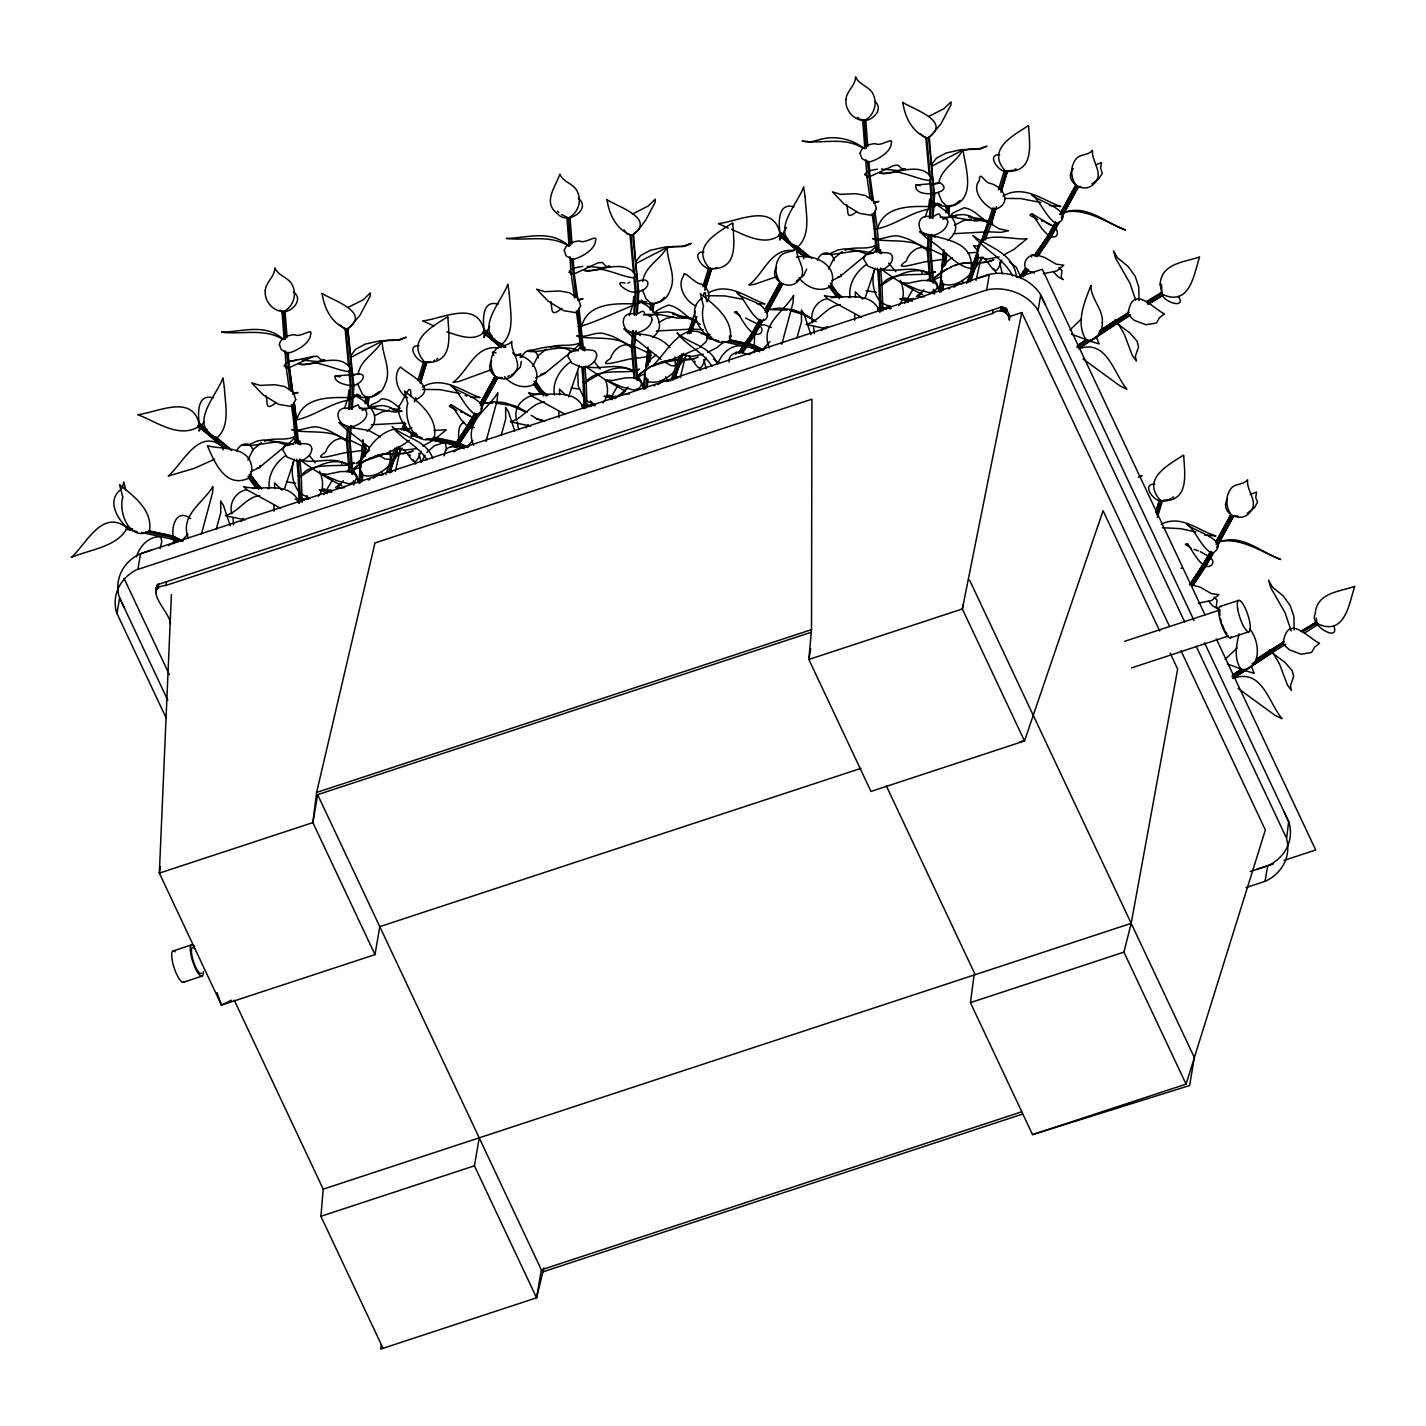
<?xml version="1.0" encoding="UTF-8"?>
<svg xmlns="http://www.w3.org/2000/svg" width="1426" height="1426" viewBox="0 0 1426 1426"><rect width="100%" height="100%" fill="white"/><g stroke="black" fill="none" stroke-linecap="round" stroke-linejoin="round"><path stroke-width="1.5" d="M170.389 623.964C171.334 613.483 140.8 587.672 165.897 585.444L992.532 313.488C999.234 308.283 1008.592 311.135 1009.323 320.155L1009.947 316.429L1005.972 307.98L1007.255 310.155L1004.1 307.713L1000.018 307.267L1002.621 306.643L157.074 584.82L159.498 583.787L156.86 586.442L156.557 590.025L155.719 587.69L156.397 589.116M177.18 541.827L171.512 538.885L172.528 535.962L182.974 541.185M759.773 351.759L752.215 347.855L753.249 344.914L763.694 350.136M1159.712 631.023L1103.082 510.722L1024.51 740.95L870.983 791.448L808.845 659.454L811.519 629.632L811.911 399.191L374.967 542.95L316.608 792.446L312.864 822.624L375.002 954.618L221.476 1005.116L159.338 873.122L171.405 594.482M629.329 315.627L632.823 304.914L633.839 296.43L635.23 297.731M173.58 538.778C170.657 527.62 176.058 507.603 190.727 518.636M458.477 440.171C459.012 434.27 457.247 425.18 464.074 422.292M754.283 347.748L754.443 352.757M233.65 524.715L232.866 517.513M814.371 333.666L813.569 326.465M273.935 505.428L274.024 511.257M558.849 411.704L558.956 417.515M854.637 314.38L854.727 320.208M358.924 482.024L362.97 439.636M363.149 440.741L358.995 483.04M365.252 403.808L365.626 397.284L367.284 397.016L368.657 397.676L368.158 406.392M366.928 403.522L367.284 397.016M367.997 405.162L368.657 397.676M645.782 369.298L648.064 346.999M650.185 310.066L650.559 303.56L652.217 303.275L653.589 303.952L653.09 312.651M651.842 309.798L652.217 303.275M652.93 311.438L653.589 303.952M943.549 250.762L939.627 290.975M943.852 249.693L939.716 291.991M945.973 212.759L946.347 206.253L954.261 204.987L960.144 200.478M947.63 212.492L948.005 205.968M948.7 214.132L949.377 206.645L942.14 205.968L932.996 202.439M948.878 215.344L949.377 206.645M347.57 426.463L346.554 441.472L349.156 471.988M348.728 409.333L350.315 385.769L348.924 370.546M348.461 426.267L347.445 441.276L350.065 472.273M349.62 409.512L351.206 385.555L346.072 329.085L347.837 328.907L353.88 385.715L352.293 409.298M350.243 426.249L349.227 441.258L352.026 474.466M351.402 409.102L352.988 385.537L347.837 328.907M352.899 474.163L350.119 441.436L351.135 426.427M632.645 330.582L631.486 347.73L634.089 378.246M633.804 313.453L635.247 292.027L633.857 276.804M633.536 330.779L632.378 347.534L634.98 378.532M634.534 315.396L636.139 291.831L630.987 235.343L632.752 235.183L638.795 291.991L637.351 313.417M635.176 332.508L634.16 347.891L636.21 330.547M636.317 315.378L637.921 291.795L633.625 235.165M929.859 280.94L927.274 250.423L928.273 235.433M929.431 218.285L931.018 194.72L929.645 179.498M929.164 235.219L928.166 250.227L930.75 280.655M930.322 218.089L931.909 194.506L933.691 194.489L934.583 194.667L932.996 218.249M930.946 235.201L929.948 250.21L932.711 282.829M932.105 218.445L933.691 194.489M933.62 283.114L930.839 250.388L931.838 235.379M383.041 1348.301L320.903 1216.307L323.221 1189.159L234.256 1000.179M742.554 350.422L742.215 352.828M307.089 495.517L306.127 499.653M199.39 426.891L199.105 431.151L200.282 428.424M484.305 333.167L484.02 337.409L485.375 334.237M780.093 235.86L779.808 240.103L781.537 236.27M1139.089 300.494L1138.732 286.911L1135.239 276.359L1128.18 266.555L1117.396 257.696L1113.474 250.762L1115.667 258.266L1129.98 283.293L1135.738 300.155M1294.184 629.935L1293.845 616.371L1290.352 605.818L1283.275 595.997L1272.491 587.155L1268.57 580.222L1270.762 587.708L1285.076 612.752L1291.19 630.987M360.671 482.737L361.741 472.184M363.256 457.425L364.557 444.769L362.596 446.178M362.24 481.418L362.81 474.074M409.244 440.331C394.111 452.416 374.129 457.639 356.233 463.682L364.842 456.088L365.912 445.554L364.557 444.769M643.839 388.282L645.354 373.523M643.928 389.298C644.481 377.213 643.304 361.366 656.495 355.092M645.871 370.314L647.814 351.349L649.472 351.028L650.844 351.812L649.757 362.364M645.586 388.995L646.673 378.443M647.974 365.787L649.472 351.028M647.172 387.676L648.028 379.227M941.374 291.688L942.461 281.136M943.959 266.377L945.26 253.721L943.602 254.024L944.672 255.914L929.645 248.837M942.96 290.369L943.602 284.041M945.545 265.058L946.632 254.505L945.26 253.721M344.557 408.032C349.602 408.727 354.789 406.749 358.211 404.734C358.639 408.923 362.543 408.389 365.43 409.743C371.099 418.442 357.035 426.552 349.495 427.176C339.709 426.695 331.901 410.385 344.557 408.032L347.302 400.207M591.915 402.738L591.041 405.911M887.703 305.431L886.829 308.604M925.135 216.841L928.023 209.159M754.532 334.878L754.318 346.144M341.58 464.306L341.687 463.379M922.283 273.257L921.713 272.206M299.692 444.627L299.87 440.741L297.784 443.86M584.607 350.885L584.803 346.999L582.717 350.119M880.395 253.578L880.573 249.693L879.486 251.208M969.609 580.168L1194.364 1057.557L1189.569 1085.525L1032.549 1134.633L970.411 1002.638L974.118 975.028M400.635 448.031L395.323 471.453M981.338 256.983L976.044 280.405M577.744 370.724L578.19 385.929L584.393 398.638M545.267 372.988L540.9 374.396M704.248 292.49L703.517 295.752M702.305 297.963C687.011 308.426 697.385 327.303 707.956 336.857L705.995 341.848L699.685 347.445M360.386 462.969L360.136 468.477L362.471 475.125C372.774 478.37 382.917 471.899 389.958 464.876M680.255 377.712L685.033 357.873M266.02 395.875C268.213 403.629 264.648 411.062 275.664 403.077M846.723 204.827C848.916 212.581 845.351 220.032 856.366 212.028M166.165 717.991L116.968 613.483L119.624 597.922L167.822 700.326M137.912 569.224L140.568 553.662L989.305 274.434L986.649 289.995L136.183 569.954A45.454 39.607 9.7 0 0 116.362 611.807L116.968 613.483M155.755 592.842L156.86 586.442M156.7 589.384L157.341 585.64M157.306 588.653L157.929 584.927M158.036 588.029L158.66 584.303M165.897 585.444L166.539 581.701M216.324 528.939L220.78 512.611L220.691 501.025L223.508 505.553L230.246 525.855M160.443 866.669L159.338 873.122L312.864 822.624L317.641 794.656L811.519 632.181M375.002 954.618L379.779 926.65L860.983 768.347M501.239 435.197L505.713 418.887L505.624 407.301L508.44 411.811L514.715 430.937M381.312 1344.825L380.582 1349.121L536.568 1297.803L543.894 1267.857M317.641 794.656L541.345 1269.835L536.568 1297.803L474.43 1165.808L479.207 1137.841M797.027 337.891L801.501 321.581L801.412 309.995L804.228 314.504L810.948 334.807M810.681 648.705L808.845 659.454L962.354 608.955L1021.765 312.544L1009.073 316.715M992.532 313.488L993.173 309.763M1000.41 310.904L1001.052 307.178M1001.444 310.939L1002.086 307.214M1002.478 311.135L1003.12 307.392M1003.476 311.456L1004.1 307.713M1004.403 311.902L1005.045 308.159M1005.259 312.454L1005.883 308.729M1005.99 313.132L1006.631 309.389M963.103 604.642L962.354 608.955L1024.51 740.95L1020.125 741.609M1184.739 622.003L1038.075 310.44L1040.73 294.897L1194.043 620.56M1246.039 887.578L1265.04 881.321L1267.696 865.778M1265.04 881.321L1266.787 880.591A45.454 39.607 9.7 0 0 1286.591 838.738L1288.658 821.519L1204.471 642.68M1032.549 1134.633L1186.075 1084.117L1123.92 952.14L1131.175 923.353L1177.662 669.115L1170.104 653.072M347.891 398.656L348.907 390.171L350.315 391.473M928.593 207.608L929.627 199.123L932.105 201.708M1161.566 284.327L1161.887 294.059C1163.331 301.973 1186.646 309.709 1178.518 296.358M446.427 450.135L445.607 443.112L442.541 443.094L434.146 445.892L426.891 452.399M293.453 461.436C290.833 472.077 292.383 484.644 300.03 492.933M874.156 270.387C871.536 281.029 873.086 293.613 880.733 301.884M551.024 301.742C552.201 311.1 550.882 317.142 561.862 308.373M296.02 438.548L295.77 442.559M580.935 344.825L580.685 348.835M642.787 281.528C644.695 266.109 660.577 259.799 667.154 247.072C666.958 261.76 677.029 276.074 669.953 290.637C665.639 303.934 649.044 307.428 638.046 300.209M358.086 374.343C360.35 359.423 375.858 353.327 382.221 340.814C382.025 355.502 392.114 369.797 385.02 384.378C380.706 397.658 364.129 401.169 353.131 393.933M938.789 183.294C941.053 168.375 956.561 162.297 962.924 149.766C965.794 169.088 977.541 202.421 947.702 206.913L941.873 201.583L938.148 192.385M294.451 459.101L284.416 489.082M579.366 365.359L568.546 397.016M875.154 268.052L865.136 298.034M201.494 533.877L212.652 492.398L212.884 486.498C203.544 502.736 179.48 515.232 188.232 537.745M379.441 391.508L372.079 396.588M1239.016 633.928C1236.306 645.532 1233.579 659.329 1241.386 669.614C1262.384 669.988 1259.907 640.274 1249.586 628.955M352.899 471.436L355.074 468.94L360.956 467.371M365.912 445.554L363.951 446.962M647.511 352.436L647.814 351.349M650.844 351.812L648.883 353.22M946.329 255.593L946.632 254.505M247.874 460.063L253.133 449.493L261.493 442.702M532.807 366.322L538.048 355.769L546.425 348.978M828.577 269.015L833.836 258.462L842.196 251.671M485.999 441.543L497.139 400.492L497.817 392.756C488.102 409.084 463.61 422.506 473.628 445.251M781.787 344.236L792.927 303.185L793.587 295.449C783.89 311.777 759.398 325.199 769.416 347.944M417.943 380.35L423.665 361.776L425.251 362.008L426.588 362.739L420.224 383.398M419.547 380.564L425.251 362.008M420.563 381.901L426.588 362.739M414.485 402.007L415.768 397.872M693.678 321.153L692.394 320.297L695.246 311.367M702.875 286.608L708.597 268.035L710.184 268.266L711.503 268.997L705.139 289.674M704.818 285.307L706.726 279.104M704.48 286.822L710.184 268.266M704.854 290.227L711.503 268.997M696.868 316.536L690.844 333.363M992.942 207.875L980.785 243.008M998.378 189.854L1004.367 170.728L1005.972 170.96L1007.291 171.69L1000.927 192.35M994.546 208.071L982.71 242.527M1000.25 189.515L1005.972 170.96M995.526 209.515L991.07 224.025L996.471 206.823M1001.284 190.852L1007.291 171.69M1156.023 511.043L1159.481 500.187L1162.404 501.15L1157.306 517.674M1155.666 512.558L1159.481 500.187M1156.629 514.839L1161.067 500.419M365.626 397.284L366.714 398.888L368.371 398.62M650.559 303.56L650.274 304.487L653.304 304.879M946.044 207.18L946.347 206.253M1186.075 1084.117L1265.361 829.968L1180.995 650.773M385.876 474.591L390.795 459.422L392.4 459.618L393.683 460.473L389.761 472.826M388.496 471.953L396.838 447.604M390.082 471.471L397.801 449.137M670.808 380.849L679.418 355.68M672.769 380.279L681.753 353.862M675.015 377.747L683.464 353.398M674.694 379.084L678.616 366.749L675.407 366.357M966.596 283.542L977.416 252.349M968.521 282.348L970.5 276.127M969.199 280.922L973.102 268.569L971.177 269.051L979.305 247.019M970.803 280.441L978.824 257.411M970.482 281.778L974.386 269.443L973.102 268.569M136.468 556.853C139.516 546.283 148.857 535.944 160.675 536.853L161.833 541.47L160.086 548.529M360.867 461.151L363.648 455.839L369.673 450.099M222.991 449.921L223.615 447.639C199.39 426.089 183.188 463.272 168.215 476.052L194.453 468.298L214.631 459.19M391.758 460.955L390.474 460.099L394.913 448.085M401.562 430.046L404.503 422.043M403.487 429.565L405.697 423.558M398.852 446.463L393.362 461.151M404.77 430.438L406.25 426.427M687.546 333.648L692.715 319.62L695.282 321.331M689.15 333.827L694.319 319.816M803.694 258.89L803.301 255.397L796.474 251.279M979.626 246.341L988.485 222.313L990.09 222.492L991.391 223.365L985.152 240.049M972.782 269.247L978.272 254.559M129.713 529.848C118.536 521.453 105.043 500.241 121.602 489.011M710.415 338.8L708.597 337.623M422.203 460.848L424.966 455.197M717.973 363.541C721.431 353.862 730.486 344.932 741.377 345.805L742.5 349.103M346.964 471.953L347.677 470.17M927.666 280.922L928.379 279.122M520.258 357.534L520.775 353.612L515.517 355.769M332.632 479.724L323.845 494.59M617.565 385.983L609.954 399.387M913.335 288.676L904.565 303.542M782.143 235.04L786.492 227.429M410.991 437.925L412.167 434.164C405.59 426.356 396.784 417.337 398.834 406.196C403.326 402.15 411.383 377.391 410.866 396.66M122.279 487.924L123.812 482.006L125.934 490.401M678.616 366.749L676.69 367.213M988.485 222.313L989.448 223.846M974.386 269.443L972.461 269.906M485.749 333.577L489.688 326.447M423.665 361.776L424.716 363.006M708.597 268.035L709.649 269.264M1004.367 170.728L1007.023 172.189M1114.686 320.44L1115.399 321.67M474.805 412.987L467.425 426.356L453.7 446.338L448.477 447.586L445.678 449.796L444.163 455.91M480.063 403.451L494.822 376.714L497.496 378.157L480.758 409.102M453.825 446.73L473.878 415.269M480.223 403.772L494.822 376.714M476.034 413.558L468.673 426.927L454.947 446.891M480.259 405.929L496.052 377.302M477.425 414.413L474.84 414.324C464.43 406.909 459.921 392.435 450.866 385.43C455.072 392.079 496.088 401.669 477.425 414.413L470.045 427.889L456.32 447.853M481.649 406.838L497.496 378.157M453.575 446.231L457.675 446.481L477.567 414.859M759.719 319.264L752.34 332.632L738.615 352.596M764.835 309.674C759.416 300.298 737.099 298.087 736.743 291.742C745.673 300.351 749.327 313.257 759.755 320.583C766.796 322.722 770.022 313.934 764.835 309.674L779.755 282.972L780.985 283.578L765.174 312.205M738.739 353.006L752.465 333.024L759.862 319.62M765.156 310.048L779.755 282.972M760.967 319.834L753.588 333.185L739.88 353.167M762.357 320.761L742.483 352.311M766.582 313.114L782.411 284.416L779.951 283.221M729.096 362.168C727.884 354.771 736.511 351.135 742.607 352.757L755.085 334.557L763.552 319.21M766.742 313.453L782.411 284.416M1055.507 221.957L1048.128 235.326L1034.403 255.29M1059.714 214.31L1075.525 185.665L1078.199 187.109L1061.461 218.053M1034.527 255.7L1048.253 235.718L1055.65 222.313M1060.944 212.724L1075.525 185.665M1056.755 222.527L1049.376 235.878L1035.65 255.842M1060.962 214.88L1076.755 186.271M1058.145 223.383L1055.543 223.276C1045.151 215.861 1040.623 201.387 1031.568 194.382C1035.793 201.03 1076.79 210.62 1058.145 223.383L1050.748 236.841L1037.023 256.823M1061.301 217.715L1078.199 187.109M1034.42 272.972L1026.987 270.423C1020.356 262.473 1029.394 252.331 1038.378 255.45L1050.873 237.251L1059.34 221.886M1210.603 551.399L1203.223 564.767L1189.516 584.749M1215.879 541.862L1230.638 515.125L1233.312 516.568L1216.574 547.513M1190.87 583.341L1210.763 551.773M1216.039 542.183L1230.638 515.125M1211.85 551.969L1204.489 565.338L1190.763 585.302M1216.075 544.34L1231.868 515.713M1213.241 552.825L1210.638 552.735C1200.246 545.32 1195.737 530.846 1186.682 523.841C1190.888 530.49 1231.904 540.08 1213.241 552.825L1205.861 566.3L1192.136 586.264M1217.465 545.249L1233.312 516.568M1193.491 584.856L1213.383 553.27M638.01 377.017L644.873 373.79M933.78 279.71L941.677 276.323M421.044 451.293C414.289 469.225 413.736 460.687 403.736 449.529M705.977 357.552C699.203 375.484 698.669 366.963 688.651 355.787M1001.747 260.245C994.992 278.177 994.457 269.657 984.439 258.48M201.708 425.483L203.811 421.793M224.007 448.103L198.071 425.982L200.406 424.11L207.233 429.743M500.437 347.356L483.004 332.24L485.321 330.369L492.148 336.001M801.323 254.256L778.774 234.934L781.109 233.062L787.936 238.695M491.631 360.725C483.182 373.79 504.715 385.68 513.699 374.289C524.073 363.808 510.187 352.757 511.827 341.367C507.3 347.142 498.565 344.45 494.679 350.867C489.011 358.835 490.188 370.154 496.266 377.551L502.202 377.551M776.564 266.983C768.097 280.049 789.648 291.938 798.631 280.548C808.988 270.067 795.102 259.015 796.742 247.625C792.214 253.418 783.498 250.709 779.594 257.126C773.944 265.111 775.12 276.412 781.181 283.81L783.159 283.952M1227.447 499.136C1218.998 512.201 1240.531 524.091 1249.515 512.7C1259.889 502.219 1246.003 491.168 1247.643 479.778C1243.115 485.553 1234.381 482.861 1230.478 489.278C1224.827 497.246 1226.003 508.565 1232.082 515.962L1238 515.962M241.119 521.613L243.293 518.404M526.034 427.871L528.208 424.663M821.822 330.565L823.996 327.356M128.215 528.226L126.379 529.224L127.128 526.247L128.108 526.568M420.884 437.657L411.294 435.5L412.061 432.506L416.374 433.433M412.274 435.821L413.148 434.502M708.936 337.196L707.082 338.176L706.975 336.518L708.811 335.538M343.185 480.74L337.16 488.672M628.117 387.016L622.092 394.931M707.1 301.813C711.61 295.859 707.367 287.41 701.592 284.024C696.512 285.503 682.858 268.427 683.714 275.575C676.566 285.824 684.908 300.708 695.763 306.02M923.888 289.71L917.881 297.624M295.984 436.712L288.355 443.914M580.917 342.971L573.27 350.19M747.474 342.668L749.969 339.031M747.598 343.078L750.094 339.441M1019.43 277.072L1025.668 267.999M1019.554 277.482L1025.793 268.391M1020.677 277.642L1026.916 268.551M1047.13 240.317L1049.625 236.68M1023.298 276.787L1028.289 269.532M1024.67 275.378L1028.413 269.924M686.476 355.377L677.279 368.817M373.149 478.263L377.444 475.018L382.952 475.036M658.063 384.539L662.377 381.277L669.774 380.706M953.851 287.232L957.702 284.13L963.548 283.257M1161.245 292.526L1162.547 295.592L1161.245 292.526L1146.058 301.759M1315.948 622.52C1318.8 621.932 1317.642 627.707 1315.948 622.52L1302.615 630.613M364.842 456.088C371.829 438.905 395.519 418.371 412.809 434.93M318.337 496.212C324.468 489.261 323.078 479.118 319.567 471.293M141.424 532.451L172.528 539.224L173.544 537.941L173.544 536.301L149.748 531.203M433.682 437.14L458.477 442.559L456.445 443.522L432.738 438.442M722.126 341.402L753.231 348.194L754.247 346.892M236.698 451.222C239.818 442.88 250.53 440.42 252.99 450.527M521.631 357.48C525 348.158 536.443 347.356 538.351 357.908M817.419 260.174C820.788 250.851 832.231 250.049 834.139 260.601M402.346 448.12L393.059 461.757M983.067 257.09L971.569 273.026M769.987 341.527L762.072 350.154M876.134 246.484L869.058 252.865M368.247 479.974L369.994 479.475M627.868 283.132L629.775 282.223M948.95 288.943L950.251 287.66M1073.261 168.553C1062.958 180.389 1083.207 194.863 1093.332 184.293C1105.346 174.168 1091.175 161.94 1092.53 150.318C1088.002 156.094 1079.268 153.402 1075.382 159.819C1069.732 167.787 1070.89 179.106 1076.969 186.503L1080.926 186.628M498.191 304.166C481.239 299.282 482.861 321.527 484.394 331.866C474.323 342.276 458.406 335.573 446.748 331.795M1100.64 330.458L1115.702 320.244L1116.879 321.171L1124.383 334.468L1132.351 355.591L1136.397 361.081L1135.346 356.161L1138.536 347.106L1137.146 341.331L1129.98 333.007L1116.576 323.078M1130.747 314.665L1080.641 347.32M1255.736 659.899L1284.095 641.611M1256.288 659.293L1270.816 649.703L1271.974 650.63L1272.045 652.805L1233.936 677.974M187.911 534.215L181.369 541.185M472.844 440.491L466.284 447.461M618.848 395.555L625.158 389.993M602.824 402.934C608.742 396.767 608.421 387.248 605.355 379.815L585.213 366.268C601.13 371.116 619.294 360.582 633.625 372.293M898.612 305.627C905.207 298.747 903.888 288.23 900.269 280.245M390.849 464.074L392.364 462.541M729.381 338.372L731.199 336.055L729.167 336.251M970.66 273.828C963.62 280.851 953.477 287.321 943.174 284.077C937.096 274.683 943.156 262.562 952.283 257.785M335.573 487.567L340.226 483.735M916.294 296.519L920.946 292.686M435.09 438.976L446.285 429.796L433.95 430.492M674.177 371.829C667.243 378.532 657.333 384.539 647.386 381.384L645.372 376.517M198.446 426.748C178.82 438.727 156.183 421.597 137.769 414.663C157.769 412.453 193.366 392.863 199.48 425.59C197.947 415.269 196.307 393.006 213.276 397.907M779.149 235.718C764.479 246.003 745.513 235.522 731.288 229.158M349.994 326.911L360.101 315.093L370.243 295.913L370.332 292.954L363.238 299.781L348.158 307.374M930.697 135.88L940.821 124.044L950.964 104.864L951.035 101.906L943.941 108.733L928.879 116.326M653.696 385.59L654.926 385.751M652.645 337.356C669.222 324.754 652.395 305.77 638.153 301.296M349.477 327.303L346.946 329.067L344.236 328.604L339.638 324.807M930.18 136.254L927.649 138.037L924.939 137.556L920.358 133.759M268.035 488.672L269.425 487.639M848.737 297.642L850.128 296.59M285.164 446.16L259.122 467.71L250.673 471.667M865.867 255.129L839.825 276.662L832.035 280.53M285.735 455.554C275.218 462.701 267.197 475.66 269.461 488.69M570.667 361.812C560.133 368.96 552.129 381.918 554.393 394.949M866.455 264.505C855.921 271.653 847.9 284.612 850.163 297.642M434.342 439.636L422.862 446.088M168.696 545.605L170.425 544.375M453.628 451.882L458.994 448.62M658.669 322.615L665.568 318.675L673.428 316.536M749.399 354.575L751.128 353.327M954.457 225.308L963.21 220.673L971.48 218.998M390.884 472.469L391.936 471.739M675.817 378.728L678.259 377.302M632.413 214.096L648.17 206.039L655.247 199.212L655.176 202.189L645.889 219.836L637.868 230.584L631.861 235.343L626.905 233.775L624.125 229.942M571.701 351.313L544.037 373.986L535.588 377.926M436.623 359.245L437.8 358.443M1172.439 497.656L1173.616 496.854M933.477 207.34L936.472 205.023L932.96 206.182M1077.593 345.413L1086.665 339.424M1099.375 331.028L1115.702 320.244M1077.04 346.037L1086.113 340.048M1076.933 347.552L1087.824 340.351M1098.715 333.167L1128.233 314.273M1079.375 347.908L1117.485 322.722M1232.688 674.872L1241.761 668.883M1232.135 675.496L1241.226 669.489M1232.046 677.011L1242.937 669.81M1252.01 663.821L1283.329 643.714M1238.748 672.822L1242.385 670.434M1232.67 678.562L1272.598 652.181M374.842 415.572L382.507 411.722L389.405 410.135M367.195 431.418C385.145 418.353 367.534 400.314 353.22 395.038M947.898 240.37C966.899 225.361 946.704 210.121 933.05 202.884M1115.168 320.85L1128.982 312.151M1147.146 302.758L1162.279 293.542M1147.787 304.291L1162.939 295.075M1128.34 316.412L1116.932 323.346L1115.774 322.419M1149.249 303.685L1162.547 295.592M1301.172 631.219L1316.341 621.986M1270.263 650.309L1283.596 642.199M1302.259 632.199L1317.392 622.984M1285.842 644.124L1272.045 652.805L1270.887 651.86M1304.344 633.144L1318.052 624.517M512.843 374.147L520.312 367.213L521.31 361.331M225.397 515.463C238.891 512.326 245.468 497.211 259.621 495.642M1070.053 329.941L1081.496 318.782M1225.148 659.4L1237.037 648.064M365.912 460.206L352.525 469.653L360.956 462.987L370.386 458.085M650.844 366.464L637.44 375.911L645.871 369.245L655.3 364.343M946.614 269.157L933.228 278.605L941.659 271.938L951.089 267.036M285.949 362.881L284.041 366.09L287.66 367.748M570.881 269.14L568.974 272.348L572.575 274.006M171.12 543.93L183.223 540.115M751.823 352.882L758.65 349.923L764.799 349.031M511.328 374.949L512.237 374.432M796.243 281.207L803.622 275.557L806.688 269.051M1092.031 183.901L1098.377 179.337L1102.334 173.384L1100.64 168.108L1101.478 162.582L1096.22 164.739M1247.126 513.36L1254.506 507.709L1257.589 501.988L1255.753 497.567L1256.591 492.023L1250.228 494.501M724.283 341.545L716.904 347.587L707.777 352.347M351.152 399.262L355.769 396.071L352.258 397.212M1139.713 477.122L1142.101 475.624L1138.394 477.211M404.111 430.581L411.918 427.818M867.792 171.227L864.584 174.56L867.65 176.574M698.08 348.443L675.247 358.407L654.552 364.682M360.386 395.751L356.732 394.182M941.089 204.702L937.452 203.134M231.369 1000.214L221.476 1005.116L217.019 992.656M433.843 360.618L434.841 360.136M1014.546 169.569L1016.025 168.892M697.278 357.427L698.08 357.035C685.942 363.256 671.61 357.124 659.168 362.935M1169.659 499.029L1171.12 498.351M411.544 451.561L413.148 450.776C401.437 456.855 387.605 450.919 375.537 456.302M491.31 369.69L458.566 381.633L453.147 382.311C468.227 371.17 475.018 344.468 498.351 347.997M1078.733 348.764C1106.986 338.657 1113.795 373.665 1126.897 389.191L1120.212 386.072L1083.029 358.942M1233.847 678.223C1262.099 668.117 1268.89 703.125 1281.992 718.651L1275.307 715.531L1238.125 688.401M578.421 299.656L583.056 298.729L578.083 300.458M422.292 387.088C442.826 375.056 461.81 391.241 480.116 397.551L470.509 397.052M1003.013 196.057C1023.547 184.007 1042.531 200.193 1060.819 206.52L1049.376 205.522M1003.565 255.04L1013.939 249.425L1026.987 238.748C1011.248 240.655 971.445 226.574 978.325 257.446L987.505 259.104L999.091 256.947M295.788 435.857C286.127 441.828 274.452 436.659 264.452 441.276M876.491 244.809C866.848 250.798 855.154 245.611 845.155 250.227M353.666 385.287C358.817 385.394 368.942 374.824 359.37 373.969L335.199 376.072C333.417 382.507 346.714 385.252 351.901 385.84M638.581 291.564C650.88 289.425 651.522 274.897 637.351 281.778M915.902 185.023C913.103 200.032 957.096 193.205 940.09 182.92L915.902 185.023L920.394 185.576M708.722 292.722C729.025 281.617 747.064 297.998 765.031 303.827L757.295 303.702M978.254 278.07L991.177 273.988A45.454 39.607 9.7 0 1 1039.804 293.328L1045.383 304.772M351.794 375.751L355.234 374.681M759.274 325.217L764.479 324.772L771.43 327.588M288.854 367.819L313.221 356.518L317.285 356.215L321.545 360.297L324.914 359.958L317.232 361.527L302.294 360.101M573.787 274.077L598.154 262.776L602.2 262.473L606.478 266.555L609.829 266.234L602.164 267.803L587.209 266.359M869.575 176.771L893.924 165.469L897.988 165.166L902.266 169.248L905.617 168.928L897.934 170.496L881.375 169.07M369.619 458.406L374.985 456.338M459.921 448.227L469.011 446.338M954.707 265.664C967.149 259.514 981.623 265.806 993.869 259.728C980.161 265.985 963.923 259.532 950.34 267.375M1161.245 524.215C1181.263 514.162 1198.286 530.65 1215.932 535.962L1204.471 534.982M349.477 399.993C330.618 402.845 314.879 415.911 296.822 419.779C302.865 396.25 331.402 397.105 350.475 397.729M930.18 208.962C911.339 211.797 895.581 224.862 877.543 228.748C883.567 205.201 912.105 206.057 931.178 206.681M777.223 276.501L754.354 284.327L748.935 285.004C764.015 273.863 770.806 247.161 794.122 250.691M933.139 184.471L940.09 182.92M648.973 315.841L660.684 312.365L667.956 311.848L673.856 313.132L681.61 317.624L687.011 317.445L677.867 318.176L661.521 314.914L647.315 314.38M350.903 464.395L354.628 462.933L351.17 464.074M635.818 370.671L639.561 369.191L636.085 370.35M931.606 273.364L935.331 271.885L931.873 273.043M703.303 354.254L691.717 356.411L682.537 354.753M362.151 410.225L375.751 406.107L383.041 405.572L388.924 406.856L396.678 411.365L402.079 411.169L394.717 412.043L371.491 408.121L359.548 408.478M942.853 219.176L956.472 215.059L963.744 214.542L969.644 215.825L977.398 220.317L982.799 220.139L975.42 220.994L952.212 217.091L940.251 217.447M507.906 376.286L509.67 375.68M572.521 268.284L582.717 266.395M637.19 303.488L640.684 302.33C621.362 309.816 601.398 319.674 581.755 326.055C587.779 302.508 616.317 303.364 635.39 303.988M550.418 347.142C560.454 343.363 571.826 347.677 581.434 342.008M1016.916 277.553L1042.281 269.211L1205.006 614.856M316.608 792.446L811.519 629.632M172.992 950.982L191.637 944.85M1219.979 606.549L1238.606 600.417M1124.668 641.308L1219.693 610.061M1131.442 667.938L1228.57 635.978M183.366 982.282L202.011 976.15M1230.353 637.85L1248.998 631.718M1250.317 871.5L1273.454 863.889M1284.006 860.413L1315.699 849.985L1216.36 638.973M323.221 1189.159L1131.175 923.353M320.903 1216.307L474.43 1165.808M970.411 1002.638L1123.92 952.14M541.345 1269.835L1021.462 1111.888M542.379 1272.045L1022.495 1114.098M869.076 170.71L877.329 169.195M288.373 361.758L313.221 356.518M694.765 358.514C680.059 359.673 665.692 360.618 652.003 366.375C667.243 353.006 682.626 317.214 707.956 336.857M409.832 452.256C398.228 455.482 385.573 451.329 374.236 456.659M294.594 392.988L298.123 392.471L293.15 394.182M414.306 400.314C440.598 388.389 409.601 375.644 400.563 366.999C393.006 373.63 395.982 391.437 407.462 397.658M879.86 312.49L878.897 284.808L881.963 284.612L880.537 285.735M584.072 408.567L583.109 382.115L586.175 381.918L584.749 383.041M299.157 503.538L298.194 475.856L301.26 475.66L299.816 476.765M1012.959 170.175L1005.704 171.459C997.861 171.405 986.311 154.044 999.644 154.721M715.478 267.981L717.171 267.5M946.204 258.748L946.098 257.072M1168.054 499.635L1160.8 500.918C1152.957 500.865 1141.424 483.503 1154.757 484.18M945.991 258.872L944.44 259.175M827.383 298.658C816.528 300.547 809.237 312.258 812.535 322.811M649.525 356.375L651.129 355.466L649.418 353.684M364.593 450.099L366.197 449.19L364.503 447.407M246.68 489.706C235.807 491.578 228.534 503.307 231.832 513.859M616.014 396.161L610.168 397.07L604.054 396.178L606.228 397.373L608.777 395.127L616.495 397.854M331.099 489.884L325.235 490.811L319.121 489.92L321.296 491.097L323.862 488.851L331.581 491.578M876.206 252.598L874.245 228.98L877.311 228.641L875.849 229.533M580.311 348.318L578.457 326.287L581.576 326.429M295.503 443.646L293.542 420.028L296.644 420.171L294.219 402.685M874.815 202.082L878.844 201.422L873.871 203.152M483.467 333.345L484.858 332.971M865.707 159.748L867.008 177.02L870.003 176.218L873.71 202.902M868.559 177.091L870.056 176.699L868.88 161.174M572.771 274.398L571.166 273.845L574.232 273.525L577.869 299.727M287.856 368.14L286.252 367.587L289.3 367.248L292.954 393.469M416.588 448.62L404.824 450.117L397.622 448.495L396.963 447.051M151.619 550.026L138.839 554.411A45.454 39.607 9.7 0 0 119.018 596.264L124.276 607.815M1256.645 869.414L1269.443 865.029A45.454 39.607 9.7 0 0 1289.247 823.176L1284.006 811.626M913.371 298.426L907.31 299.745L899.842 298.872L902.016 300.066L904.565 297.82L912.284 300.547M617.583 395.751L622.77 394.646M370.493 397.088L366.999 397.961L362.418 394.182L357.427 383.434M986.649 289.995L988.521 289.549A45.454 39.607 9.7 0 1 1037.148 308.889L1038.075 310.44M931.909 194.506L931.018 194.72L931.909 194.899L926.775 138.037L928.54 137.876L934.583 194.667L933.691 194.881L929.413 137.859M635.247 292.027L638.795 291.991L637.921 292.187M352.988 385.929L353.88 385.715L350.315 385.769L351.206 385.947M927.72 250.085C913.014 236.627 885.51 243.365 872.534 238.552C882.248 241.386 891.482 233.008 901.375 236.876C911.071 239.122 919.324 244.933 927.417 250.441L930.839 250.388M633.91 358.621C630.203 357.587 592.414 370.421 610.471 358.479C613.412 349.406 622.342 342.097 632.181 345.645M348.978 452.363C345.27 451.329 307.499 464.145 325.538 452.202C328.497 443.147 337.409 435.821 347.267 439.368M430.545 361.705L424.984 362.507C417.158 362.454 405.608 345.092 418.941 345.769M929.805 273.845C915.67 275.717 888.915 271.51 882.017 285.057C896.116 275.058 913.282 266.109 930.501 273.222M634.035 371.152C618.795 372.97 595.373 368.71 585.783 382.293C599.811 373.826 616.406 362.614 633.358 370.582M349.103 464.894C334.932 466.765 308.23 462.541 301.314 476.106C315.039 466.926 331.688 456.641 348.425 464.323M842.035 296.911L838.631 294.077L836.099 295.77L838.096 296.626M547.958 395.644L542.843 391.384L540.329 393.077L540.81 394.218L533.431 383.844M248.498 477.585L255.878 487.942L257.393 487.656L257.928 485.107L250.53 474.751M831.251 297.749L838.381 297.107M290.441 361.099L296.608 360.243M474.323 427.586L469.493 427.444M864.887 148.946L862.73 120.568L865.796 120.337L864.316 120.907M569.099 246.252L566.942 217.875L570.043 217.946M284.13 339.602L282.027 311.617L285.129 311.67M840.324 304.594C826.171 306.162 819.594 321.296 806.1 324.415L826.207 328.8M544.554 401.9C530.383 403.469 523.823 418.602 510.312 421.722L530.436 426.124M925.884 138.197L926.775 138.037L925.884 138.197L929.235 175.148M633.465 272.455L630.096 235.504L630.987 235.343M348.532 366.197L345.163 329.228L346.072 329.085M347.819 329.067L348.71 328.907M648.438 356.5L635.194 358.461M928.807 261.493C925.064 260.459 888.38 273.043 906.259 261.154C909.2 252.099 918.112 244.791 927.97 248.32M918.558 297.339L924.654 296.626M337.855 488.387L344.7 487.603M295.022 499.243L300.244 498.601M930.982 261.136L943.388 259.336M350.279 452.185L362.685 450.366M713.053 268.409L709.916 268.765C702.073 268.712 690.523 251.368 703.874 252.028M252.491 488.441L257.678 488.155M646.424 314.486L643.34 314.896M359.37 373.969L356.91 374.254M587.423 406.642L590.917 406.321M302.508 500.383L304.291 500.187M877.525 307.891L880.947 307.57M581.755 405.198L584.179 404.931M977.149 252.402L967.737 252.937M541.31 394.253C527.424 393.54 511.952 404.984 516.747 420.117M889.753 308.747L890.662 308.676M629.615 393.879L625.408 394.218M886.687 308.996L877.721 309.727M912.426 301.118L903.121 299.317L908.112 302.401M331.723 492.166L322.419 490.348L327.41 493.449M953.263 233.739L985.544 231.903M866.135 290.654L876.42 292.294M837.757 277.179L840.966 276.288L840.752 274.416M257.054 468.209L260.263 467.336L260.049 465.464M585.569 406.856L582.539 406.98M300.654 500.579L297.624 500.722M1004.457 198.374L1020.642 198.588L1040.802 202.528M701.093 333.613L710.059 334.486M1180.995 568.225L1182.101 568.208M973.744 218.891L987.862 222.064M677.956 316.198L692.091 319.371M393.023 409.939L399.601 410.563M689.756 329.21L656.245 331.028M404.824 422.952L371.313 424.77M335.199 376.072L340.119 376.767M637.832 380.439L635.051 347.694L631.486 347.73L632.378 347.908M1162.493 527.709L1180.692 528.672L1195.915 531.987M707.421 295.681L724.871 295.913L742.803 299.282M422.506 389.423L439.939 389.637L460.099 393.576M571.22 387.908L579.58 389.155M286.305 481.649L295.699 483.343M793.979 206.859C777.01 201.975 778.649 224.221 780.182 234.559C774.068 201.815 738.49 221.404 718.472 223.615L728.24 228.16M1043.262 273.703L1056.648 270.993L1063.796 265.2L1056.31 264.202L1044.866 257.571L1038.378 255.45M1198.375 603.162L1211.761 600.453L1218.891 594.66L1211.423 593.644L1199.979 587.031L1190.229 584.624M568.528 218.214L566.942 217.875M882.409 307.517L890.947 308.39M283.614 311.938L282.027 311.617M586.621 404.824L595.159 405.697M301.688 498.547L308.925 499.153M987.897 231.796L1000.927 232.349L1008.556 230.762L999.038 228.784L990.197 223.365M692.109 329.103L703.232 329.673M492.79 403.13L484.074 403.291L494.572 401.758L504.269 402.649L517.103 406.677L527.174 412.292M615.176 398.549L607.333 396.624L612.324 399.708M576.336 310.993L578.51 326.768L580.061 326.839M291.403 404.734L293.578 420.51L295.146 420.581M513.841 354.468C528.101 354.504 542.219 369.762 534.91 383.861C524.697 389.975 511.667 385.305 504.537 376.642M495.678 403.148L510.348 405.358L526.123 412.114M828.078 327.178L826.135 326.661M390.082 408.228L398.799 409.565M635.907 333.844C648.402 334.272 661.646 337.57 669.953 347.623M350.992 427.586L368.674 430.42L380.403 436.944M968.486 216.859L982.354 219.105L990.446 221.975M672.715 314.166L693.499 318.693M695.496 321.492L696.851 321.403L696.12 320.208M789.523 310.387L804.424 314.861L815.262 321.189M787.116 310.03L769.006 309.549L779.487 308.016L793.997 310.03L804.193 313.934L816.189 321.616M1050.196 236.395C1060.748 239.835 1058.448 226.966 1050.944 225.041L1032.05 213.811C1026.845 215.29 1032.709 216.11 1037.611 219.551M1205.309 565.855C1211.209 568.724 1216.039 561.737 1210.389 557.869M245.504 519.848L226.146 515.945M1114.758 320.28L1116.148 321.296M634.891 291.884C629.472 294.273 610.845 280.031 625.051 283.025M350.119 441.436L346.554 441.472L347.445 441.65M796.403 257.143C813.676 253.008 840.003 265.575 830.681 286.555C819.825 293.043 806.1 287.375 799.113 277.856M646.834 301.777L642.948 301.492M729.452 339.834L753.249 344.914L762.678 349.798M730.451 340.154L754.265 345.252M706.975 336.518L711.271 337.445M728.526 341.135L752.215 346.215L759.773 350.119M707.082 338.176L718.811 340.814M411.187 433.843L417.658 435.215M411.294 435.5L422.043 437.8M426.338 438.709L456.445 445.162L462.095 448.085M427.337 439.048L455.304 445.037M148.75 530.864L172.528 535.962L181.975 540.846M126.254 527.567L132.725 528.957M145.648 531.72L171.512 537.263L179.07 541.167M126.379 529.224L137.128 531.524M755.334 333.844C761.199 336.251 764.586 329.067 759.505 325.734M742.607 352.757L747.741 354.308M457.675 446.481L464.163 448.62M978.717 246.466L973.423 245.646L977.773 250.887M956.596 216.092C943.192 215.308 960.108 210.335 963.887 207.768C973.94 209.069 980.553 217.946 988.575 223.258M375.894 407.141C363.291 404.877 377.943 404.235 380.938 399.084C388.532 397.801 394.592 404.093 400.153 408.228M890.484 307.214L881.625 302.722M594.695 404.521L587.423 401.259M309.781 498.262L300.904 493.77M634.017 333.452L623.786 328.818L633.144 337.463M349.085 427.176L338.853 422.559L348.211 431.205M496.07 352.917L492.38 352.097L493.842 355.324M473.004 417.996L451.347 404.859C446.017 406.66 452.309 406.909 456.908 410.599M1194.15 549.438L1195.612 549.901M571.345 351.295C556.586 342.846 542.433 347.819 528.066 351.277C540.668 353.666 562.717 342.953 578.528 350.76M434.021 325.984L422.684 320.921C442.702 318.711 478.298 299.121 484.394 331.866M1227.394 663.963L1241.458 669.133M752.215 347.855L753.231 348.194M171.512 538.885L172.528 539.224M739.328 352.739L736.03 352.204L735.834 354.254M412.061 432.506L413.041 432.844M1041.426 220.745L1043.333 221.387M745.638 318.051L757.919 324.255M1196.521 550.186L1198.428 550.846M460.705 411.775L462.612 412.435M1089.321 340.974L1099.125 343.88L1096.095 336.5M1244.417 670.416L1254.22 673.339L1251.19 665.96M633.875 346.144L647.921 352.757M350.689 440.491L363.006 446.481M465.036 395.287L466.837 395.982M873.158 252.972L858.915 250.602L832.249 254.452L822.873 253.65L828.987 254.06L838.042 249.942L844.673 248.873L856.83 250.584L868.381 254.488M990.214 223.846L992.621 224.096L991.908 222.902M1071.229 334.094L1086.362 339.673M693.838 320.975C685.264 316.18 678.865 306.768 668.669 305.128C666.53 305.307 649.4 313.524 657.903 312.526M287.66 445.536L276.127 441.632L263.97 439.921L257.322 440.99L248.284 445.09L242.17 444.698L251.546 445.5L278.213 441.65L293.613 444.502M860.662 119.178L864.281 120.604C873.051 120.497 883.799 108.929 875.101 101.692M279.959 310.208L283.578 311.652C292.918 311.848 303.685 298.444 293.382 292.116M283.097 339.441C264.113 327.748 241.743 334.807 221.493 332.187C242.206 331.937 264.897 322.846 283.15 339.228M1045.187 222.206L1050.944 225.041M1200.3 551.666L1208.82 556.407M464.484 413.255L470.241 416.089M922.586 294.505C907.916 287.464 893.87 278.551 881.001 268.961C897.364 273.721 916.312 263.026 930.697 275.878M341.884 485.535C327.214 478.512 313.15 469.6 300.298 459.992C316.643 464.769 335.609 454.074 349.976 466.926M536.265 418.763L544.91 421.098L537.673 419.208L531.256 415.358M565.266 414.378L532.397 396.392L528.654 392.863C546.8 397.783 573.787 386.161 583.983 408.478M740.504 316.358C735.442 312.062 731.948 312.151 736.743 311.617C741.77 319.067 745.816 327.499 752.981 333.31M1191.387 548.511C1186.325 544.215 1182.831 544.304 1187.626 543.752C1192.671 551.22 1196.699 559.634 1203.883 565.445M625.408 391.205L605.319 379.833M1077.183 186.753L1078.412 187.341M1232.278 516.194L1233.508 516.8M496.48 377.783L497.71 378.389M460.366 443.539L467.906 447.461M457.461 442.22L466.89 447.122M458.334 444.502L463.985 447.425M568.528 245.949C549.438 234.06 526.836 240.994 506.408 238.445C527.46 237.999 550.579 229.158 568.849 246.092M861.429 317.267L828.185 299.086L824.442 295.556C842.588 300.476 869.575 288.854 879.771 311.171M280.708 508.316L247.482 490.134L243.721 486.605C261.885 491.507 288.854 479.902 299.05 502.219M1036.256 255.949L1031.943 254.844L1031.622 256.947M455.554 446.998L451.775 445.839L450.598 446.98M1058.93 267.625L1061.96 270.655L1061.14 277.286L1063.172 279.639L1057.771 276.555L1053.582 271.849M1214.025 597.084L1217.073 600.114L1216.253 606.745L1218.285 609.098L1212.866 606.014L1208.695 601.309M1159.213 500.686L1160.532 501.417M1009.358 261.796L1016.346 267.339L1020.481 276.484M713.57 359.102L719.399 363.327M578.296 198.374C592.2 208.927 567.281 225.718 557.726 213.882C541.987 202.599 555.766 186.895 559.794 174.186C563.52 182.795 574.767 183.776 577.851 192.724C581.915 202.011 577.512 213.437 568.493 217.911L561.594 214.613M857.382 117.306L858.969 118.305M700.13 324.415L694.409 320.672M664.284 361.865L671.129 365.644L675.407 365.805L674.944 356.928M930.394 241.03C944.654 248.73 954.707 266.305 971.195 268.498C973.958 238.285 938.379 239.835 919.556 231.511L928.914 240.156M634.606 338.336L661.022 359.316M349.691 432.078L369.316 447.461M641.201 300.137L642.342 300.957M934.957 237.393L931.606 234.399M354.254 428.442L350.903 425.447M377.872 454.52L384.949 458.887L390.474 459.546L390.011 450.652M1271.689 652.538L1285.076 662.466L1292.259 670.79L1293.649 676.566L1290.459 685.603L1291.493 690.54L1287.446 685.05L1279.478 663.928L1272.562 652.199M639.187 334.7L640.256 335.52M590.4 401.009L591.701 402.007M796.474 245.735L811.822 258.409M786.689 238.409L781.109 233.062M798.649 248.267L802.072 251.083M779.719 233.436L789.915 241.867M793.319 244.666L808.631 257.304M780.646 235.664L785.744 239.889M789.166 242.687L794.264 246.912M778.774 234.934L805.922 257.34M500.686 343.042L505.802 347.267M512.629 352.899L516.052 355.716M501.168 344.165L504.572 346.981M483.931 330.743L504.341 347.587M489.974 337.196L493.378 339.994M483.004 332.24L501.667 347.641M215.754 436.784L229.408 448.049M219.657 440.723L223.062 443.539M228.196 447.764L231.6 450.58M199.016 424.485L227.928 448.352M201.636 428.121L206.752 432.328M210.157 435.144L218.677 442.167M198.071 425.982L225.219 448.37M840.52 297.196L830.966 285.717M839.504 298.604L828.72 285.396M535.463 381.009L543.342 392.506L546.746 395.358M546.425 395.911L541.345 391.669L533.948 381.295M543.716 395.911L534.162 384.432M261.332 487.959L257.928 485.107L256.413 485.41L255.878 487.942M261.831 489.1L249.8 474.145M259.817 488.245L249.033 475.036M258.783 489.653L248.017 476.444M638.67 334.344L635.818 331.723M1048.77 235.985L1041.996 228.802L1032.05 213.811M468.067 427.034L461.293 419.85L451.347 404.859M413.344 435.536L414.609 435.714M862.837 299.175L855.244 291.813L855.511 297.464M282.134 490.223L274.541 482.861L274.808 488.512M888.612 263.061L895.902 271.796M557.602 211.191L558.796 212.349M1271.261 650.755L1269.871 649.739L1270.495 651.112M889.735 305.556L890.787 306.626M932.479 277.464L937.078 283.863L939.181 291.617M636.709 374.788L641.29 381.17L643.358 388.335M351.776 468.512L356.375 474.911L358.479 482.648M644.32 388.585L642.395 386.357M877.596 248.16L881.464 253.596M877.596 309.246L879.058 310.832M581.826 406.553L583.27 408.139M565.89 395.376L559.455 389.12L559.723 394.77M296.893 500.294L299.014 502.701M594.428 361.901L600.114 369.102M309.495 455.625L315.199 462.844M940.607 291.902L937.666 288.337M359.905 482.951L356.963 479.386M665.585 376.767L667.885 381.295M582.485 346.197L584.749 349.317M297.553 439.939L300.743 444.645M711.948 366.197C703.303 351.972 686.566 345.787 677.083 332.757C689.507 344.468 710.914 345.716 717.403 364.236M427.034 459.938C418.388 445.696 401.633 439.529 392.15 426.499C404.824 438.245 426.499 439.725 432.827 458.655M830.502 283.097L839.112 295.2L838.631 294.077M829.201 286.537L836.599 296.911M252.473 480.758L254.933 484.198M1333.898 626.192C1340.262 643.019 1308.533 625.265 1315.253 613.786C1316.483 592.61 1339.674 591.701 1354.7 586.389C1348.96 604.232 1344.825 636.923 1317 623.519L1316.287 618.1M1012.745 275.931C1003.619 258.445 984.831 249.906 972.853 235.45C988.646 247.358 1013.993 252.901 1016.453 277M694.551 361.063L695.211 362.044M409.619 454.787L410.296 455.767M962.158 280.441L963.459 283.239M381.437 471.489L382.756 474.288M993.815 268.694L996.311 273.026M413.112 459.742L415.608 464.056M699.685 368.692L700.523 370.332M1224.185 629.187L1224.025 628.848A13.725 3.494 71.8 0 1 1223.045 626.602M1196.093 646.121L1286.002 837.062M1021.765 312.544L1169.623 626.62M886.188 785.601L975.188 974.671M124.009 578.279L169.409 674.73M542.843 391.384L543.342 392.506M485.321 330.369L485.785 331.474M200.406 424.11L200.87 425.215M705.371 292.74L706.69 301.136M1205.968 566.71L1203.348 565.177M1050.873 237.251L1048.253 235.718M755.085 334.557L752.465 333.024M470.152 428.299L467.532 426.766M517.246 421.918L518.618 429.476M999.59 262.295L1002.318 273.845M703.802 359.602L706.173 368.728M418.87 453.343L421.258 462.47M642.36 289.692L646.085 298.89L651.932 304.219L660.987 301.029L664.32 297.339M874.869 211.173L877.346 229.123M871.803 200.175L867.329 161.102M873.621 213.276L877.721 252.188M866.955 176.539L869.985 198.392M872.124 213.686L874.245 228.98M579.081 308.479L583.555 350.19M576.015 297.481L571.541 258.409M577.833 310.583L581.933 349.495M571.166 273.845L574.518 297.891M294.166 402.203L298.622 443.932M289.3 367.248L292.99 393.95M291.1 391.223L286.608 352.151M292.918 404.324L297 443.219M286.252 367.587L289.282 389.441M574.232 273.525L573.092 258.48M878.897 284.808L877.525 268.248M583.109 382.115L581.861 367.088M298.194 475.856L296.822 459.297M934.173 289.674L934.547 294.041M933.264 289.353L933.638 293.703M634.16 347.516L636.923 380.136M353.47 480.722L353.826 485.072M877.311 228.641L879.325 252.883M880.591 267.999L882.034 285.289M879.147 269.354L881.321 310.993M584.927 366.856L586.246 382.596M583.359 366.66L585.551 408.299M299.888 459.047L301.332 476.337M298.444 460.384L300.619 502.041M865.796 120.337L867.792 146.504M864.245 120.301L866.348 148.215M570.026 217.643L572.004 243.81M568.475 217.608L570.578 245.522M569.865 256.627L571.22 274.327M285.093 311.385L287.072 337.552M288.177 352.204L289.353 367.73M283.542 311.349L285.646 339.263M284.986 350.796L286.287 368.068M173.74 543.805L173.562 539.759M881.963 284.612L882.926 310.975M586.175 381.918L587.031 406.392M301.26 475.66L302.187 502.344M184.007 981.748A16.488 4.207 71.8 0 1 173.615 966.115A16.488 4.207 71.8 0 1 175.166 951.855M203.33 971.641A16.488 4.207 71.8 0 1 195.861 969.323L195.451 968.486A16.488 4.207 71.8 0 1 190.318 949.734A16.488 4.207 71.8 0 1 194.56 946.507M201.512 973.281A13.725 3.494 71.8 0 1 196.022 967.844L195.683 967.149A13.725 3.494 71.8 0 1 191.423 951.837A13.725 3.494 71.8 0 1 194.613 948.504M1231.315 636.638A16.488 4.207 71.8 0 1 1224.203 631.005L1223.793 630.167A16.488 4.207 71.8 0 1 1218.82 613.34A16.488 4.207 71.8 0 1 1221.119 606.674M1227.055 633.857A13.725 3.494 71.8 0 1 1226.057 632.52M1225.718 632.003A13.725 3.494 71.8 0 1 1225.041 630.845M1222.742 625.836A13.725 3.494 71.8 0 1 1222.153 624.214M1221.351 621.772A13.725 3.494 71.8 0 1 1220.513 618.528M1219.961 615.515A13.725 3.494 71.8 0 1 1219.943 610.524M1004.795 199.301C1004.528 205.148 998.717 209.016 993.316 209.551C983.566 205.469 970.928 190.157 979.43 180.371C979.252 169.409 985.134 183.847 990.731 183.455C997.683 185.665 1004.92 191.316 1004.795 199.301M224.399 387.676C225.058 404.2 230.78 425.429 216.895 438.121C187.269 425.001 216.788 395.786 222.902 377.89L224.399 387.676M447.889 317.659C448.994 336.518 453.914 363.844 424.984 362.507C404.984 340.547 432.149 326.911 447.693 316.679L447.889 317.659M509.314 293.934C509.973 310.458 515.695 331.688 501.827 344.379C472.202 331.26 501.72 302.045 507.816 284.166L509.314 293.934M732.821 223.935C733.909 242.794 738.828 270.102 709.916 268.765C689.917 246.805 717.082 233.169 732.625 222.937L732.821 223.935M805.102 196.628C805.761 213.151 811.483 234.381 797.615 247.072C767.99 233.953 797.508 204.738 803.604 186.842L805.102 196.628M1028.609 126.629C1029.697 145.47 1034.616 172.796 1005.704 171.459C985.687 149.498 1012.87 135.862 1028.396 125.631L1028.609 126.629M1183.705 456.07C1184.792 474.929 1189.712 502.255 1160.8 500.918C1140.8 478.958 1167.965 465.322 1183.509 455.09L1183.705 456.07M1128.322 312.009L1128.483 314.986L1134.276 320.351L1145.916 324.736L1156.433 323.025L1159.588 317.588L1164.489 313.934C1152.671 308.23 1133.26 284.22 1128.322 312.009M1283.418 641.468L1283.596 644.445L1289.389 649.81L1301.029 654.195L1311.528 652.484L1314.701 647.048L1319.603 643.376C1307.785 637.689 1288.373 613.679 1283.418 641.468M122.779 497.086C118.269 512.718 129.516 541.434 149.356 531.47C153.366 510.651 133.741 495.981 119.57 484.769L122.779 497.086M407.711 403.362C403.201 418.977 414.431 447.711 434.27 437.746C438.299 416.909 418.656 402.239 404.503 391.027L407.711 403.362M703.499 306.055C698.99 321.67 710.219 350.386 730.059 340.422C734.087 319.602 714.444 304.932 700.291 293.72L703.499 306.055M1160.14 284.327L1161.887 294.059C1189.712 307.463 1193.847 274.772 1199.587 256.93C1184.578 262.241 1161.37 263.15 1160.14 284.327M265.254 290.565C264.184 301.225 272.883 311.207 283.578 311.652C292.58 307.178 297 295.735 292.918 286.466C289.852 277.5 278.587 276.537 274.861 267.928C274.719 276.876 265.896 281.902 265.254 290.565M845.957 99.517C844.905 110.176 853.586 120.158 864.281 120.604C873.282 116.13 877.703 104.704 873.639 95.417C870.555 86.469 859.308 85.489 855.564 76.879C855.422 85.827 846.598 90.854 845.957 99.517M279.353 344.308L281.225 349.584L287.446 353.327C296.465 351.366 310.44 343.078 310.654 334.201C313.257 327.196 299.585 338.265 294.719 334.664C288.622 335.021 280.815 337.552 279.353 344.308M564.286 250.566L566.158 255.86L572.361 259.603C581.398 257.607 595.337 249.407 595.587 240.459C598.189 233.454 584.517 244.541 579.651 240.923C573.555 241.279 565.748 243.81 564.286 250.566M860.074 153.259L861.928 158.536L868.149 162.279C877.168 160.265 891.072 152.19 891.357 143.153C893.959 136.147 880.305 147.234 875.421 143.616C869.343 143.973 861.518 146.504 860.074 153.259M322.169 293.453C324.041 308.052 331.723 323.934 346.946 329.067C372.863 312.508 331.509 300.013 322.169 293.453M607.084 199.711C608.955 214.31 616.656 230.21 631.861 235.343C657.778 218.766 616.442 206.289 607.084 199.711M902.872 102.405C904.744 117.003 912.444 132.903 927.649 138.037C953.566 121.46 912.23 108.982 902.872 102.405M1102.316 322.615C1102.815 331.474 1096.113 341.794 1086.273 340.172C1075.186 323.274 1084.509 302.027 1090.979 285.414C1090.623 299.086 1103.403 308.818 1102.316 322.615M311.777 449.243C311.367 455.999 304.308 459.956 298.533 461.81L287.125 457.069L282.865 450.099L284.54 445.892L292.544 444.146L295.752 440.545C299.389 446.926 311.474 439.85 311.777 449.243M350.725 368.906L349.37 371.651C339.566 370.707 330.582 366.268 321.028 364.147C313.542 360.992 306.091 366.571 298.854 363.969C311.082 367.017 340.154 350.921 350.725 368.906M596.692 355.502C596.282 362.257 589.241 366.215 583.466 368.068L572.058 363.345L567.798 356.375L569.473 352.151L577.477 350.404L580.667 346.803C584.303 353.185 596.407 346.108 596.692 355.502M635.639 275.165L634.303 277.927C624.481 276.983 615.497 272.526 605.943 270.405C598.474 267.25 591.006 272.829 583.787 270.227C595.997 273.275 625.087 257.179 635.639 275.165M892.48 258.195C892.07 264.951 885.011 268.908 879.236 270.762L867.846 266.02L863.568 259.069L865.243 254.844L873.247 253.097L876.455 249.497C880.092 255.878 892.195 248.801 892.48 258.195M931.428 177.858L930.091 180.603C920.269 179.676 911.285 175.22 901.731 173.099C894.262 169.944 886.794 175.523 879.575 172.92C891.785 175.968 920.875 159.872 931.428 177.858M350.725 355.627L351.135 357.231L380.742 341.848L388.318 340.226L399.583 340.065L406.285 337.213L397.123 340.226L380.189 340.761L365.395 344.04L355.68 349.263L350.725 355.627M635.657 261.885L636.067 263.489L665.657 248.124L673.25 246.484L684.516 246.341L691.2 243.472L682.038 246.502L665.122 247.019L650.327 250.299L640.595 255.521L635.657 261.885M931.428 164.578L931.838 166.182L961.445 150.817L969.02 149.177L980.286 149.035L986.988 146.165L977.826 149.195L960.892 149.712L946.115 152.992L936.383 158.215L931.428 164.578M356.874 477.46L354.593 481.917L349.192 483.806L337.766 480.972L319.87 473.414L327.16 474.323L340.511 471.578L348.122 471.471L354.183 473.539L356.874 477.46M641.789 383.719L639.525 388.175L634.107 390.082L622.681 387.248L604.784 379.673L612.093 380.582L625.426 377.837L633.055 377.73L639.098 379.815L641.789 383.719M937.577 286.412L935.313 290.868L929.895 292.758L918.469 289.924L900.572 282.366L907.863 283.275L921.214 280.53L928.825 280.423L934.886 282.508L937.577 286.412M295.735 399.494L292.152 406.606L278.836 404.431L263.24 394.949L251.725 382.881L259.942 385.412L274.808 384.735L284.505 386.464L293.275 392.257L295.735 399.494M580.649 305.752L577.084 312.882L563.769 310.69L548.172 301.225L536.639 289.157L544.875 291.67L559.741 290.993L569.437 292.722L578.207 298.515L580.649 305.752M876.437 208.446L872.872 215.558L859.557 213.383L843.942 203.918L832.428 191.85L840.663 194.364L855.511 193.686L865.225 195.415L873.978 201.209L876.437 208.446M251.867 470.117L249.978 477.603C225.968 489.724 214.756 462.773 207.447 445.839C223.597 449.707 251.636 445.696 251.867 470.117M651.932 319.781C650.63 327.962 641.789 332.151 634.427 333.452C620.488 332.65 618.563 310.618 634.748 314.005C639.436 315.271 643.215 306.946 644.873 314.415C647.85 314.914 652.627 315.681 651.932 319.781M947.72 222.474C946.401 230.656 937.559 234.844 930.198 236.146C916.276 235.343 914.351 213.312 930.536 216.699C935.224 217.946 939.003 209.64 940.661 217.108C943.62 217.608 948.415 218.374 947.72 222.474M127.235 527.905C117.128 547.21 89.713 549.473 71.3 557.423C86.523 544.055 101.923 508.244 127.235 527.905M347.071 441.365C339.049 436.837 331.046 430.26 321.563 428.156C311.421 423.772 301.813 432.363 291.813 429.6C304.772 434.484 332.668 427.533 347.106 441.329M631.985 347.623C623.964 343.096 615.979 336.518 606.478 334.433C596.335 330.048 586.728 338.639 576.746 335.859C589.651 340.761 617.725 333.773 631.985 347.623M1065.365 212.028C1085.774 208.018 1106.576 222.403 1125.613 230.049C1106.184 223.276 1088.091 204.756 1065.365 212.028M1220.46 541.47C1240.887 537.477 1261.671 551.862 1280.726 559.509C1261.279 552.735 1243.205 534.215 1220.46 541.47M820.467 139.392L810.806 141.923L802.196 141.138C821.572 144.097 842.837 136.611 861.286 147.252C869.504 151.156 853.853 141.459 850.93 141.138C841.304 137.395 830.467 136.593 820.467 139.392M1237.643 608.617A16.488 4.207 71.8 0 0 1248.73 631.771A16.488 4.207 71.8 0 0 1245.041 607.797A16.488 4.207 71.8 0 0 1237.643 608.617"/></g></svg>
